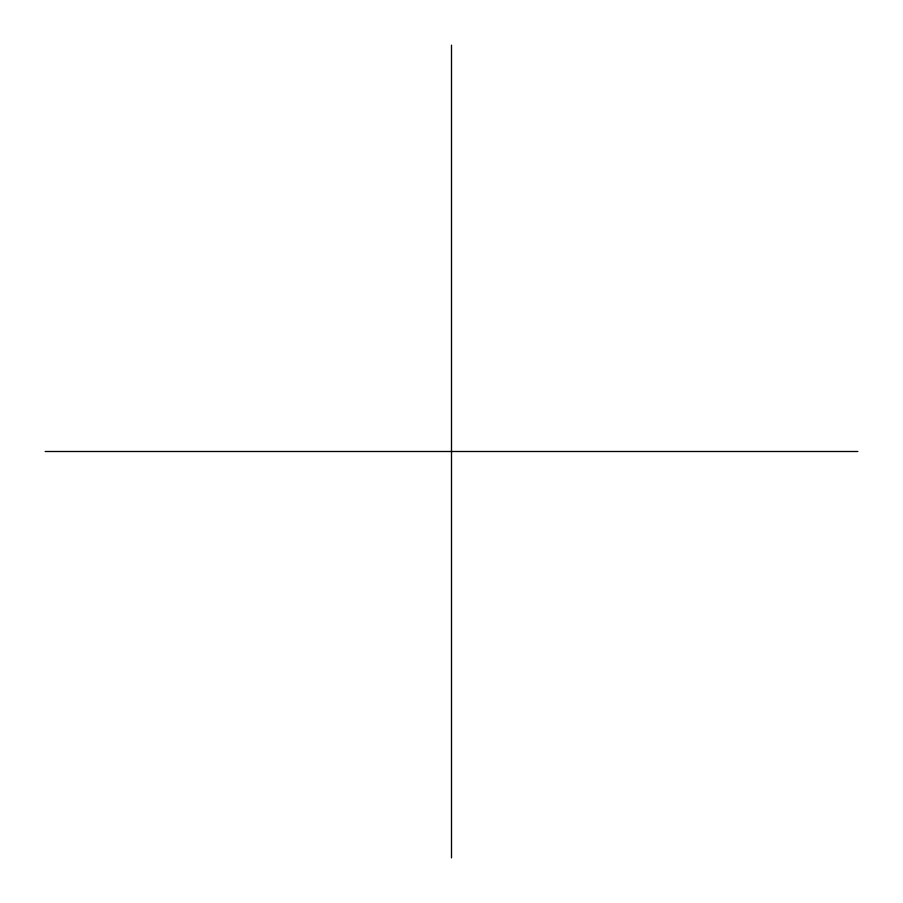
<?xml version="1.0" encoding="UTF-8"?>
<svg xmlns="http://www.w3.org/2000/svg" width="903" height="903" viewBox="0 0 903 903"><rect width="100%" height="100%" fill="white"/><g stroke="black" fill="none" stroke-linecap="round" stroke-linejoin="round"><path stroke-width="1.35" d="M45.15 451.5L857.85 451.5M451.5 45.15L451.5 857.85"/></g></svg>
